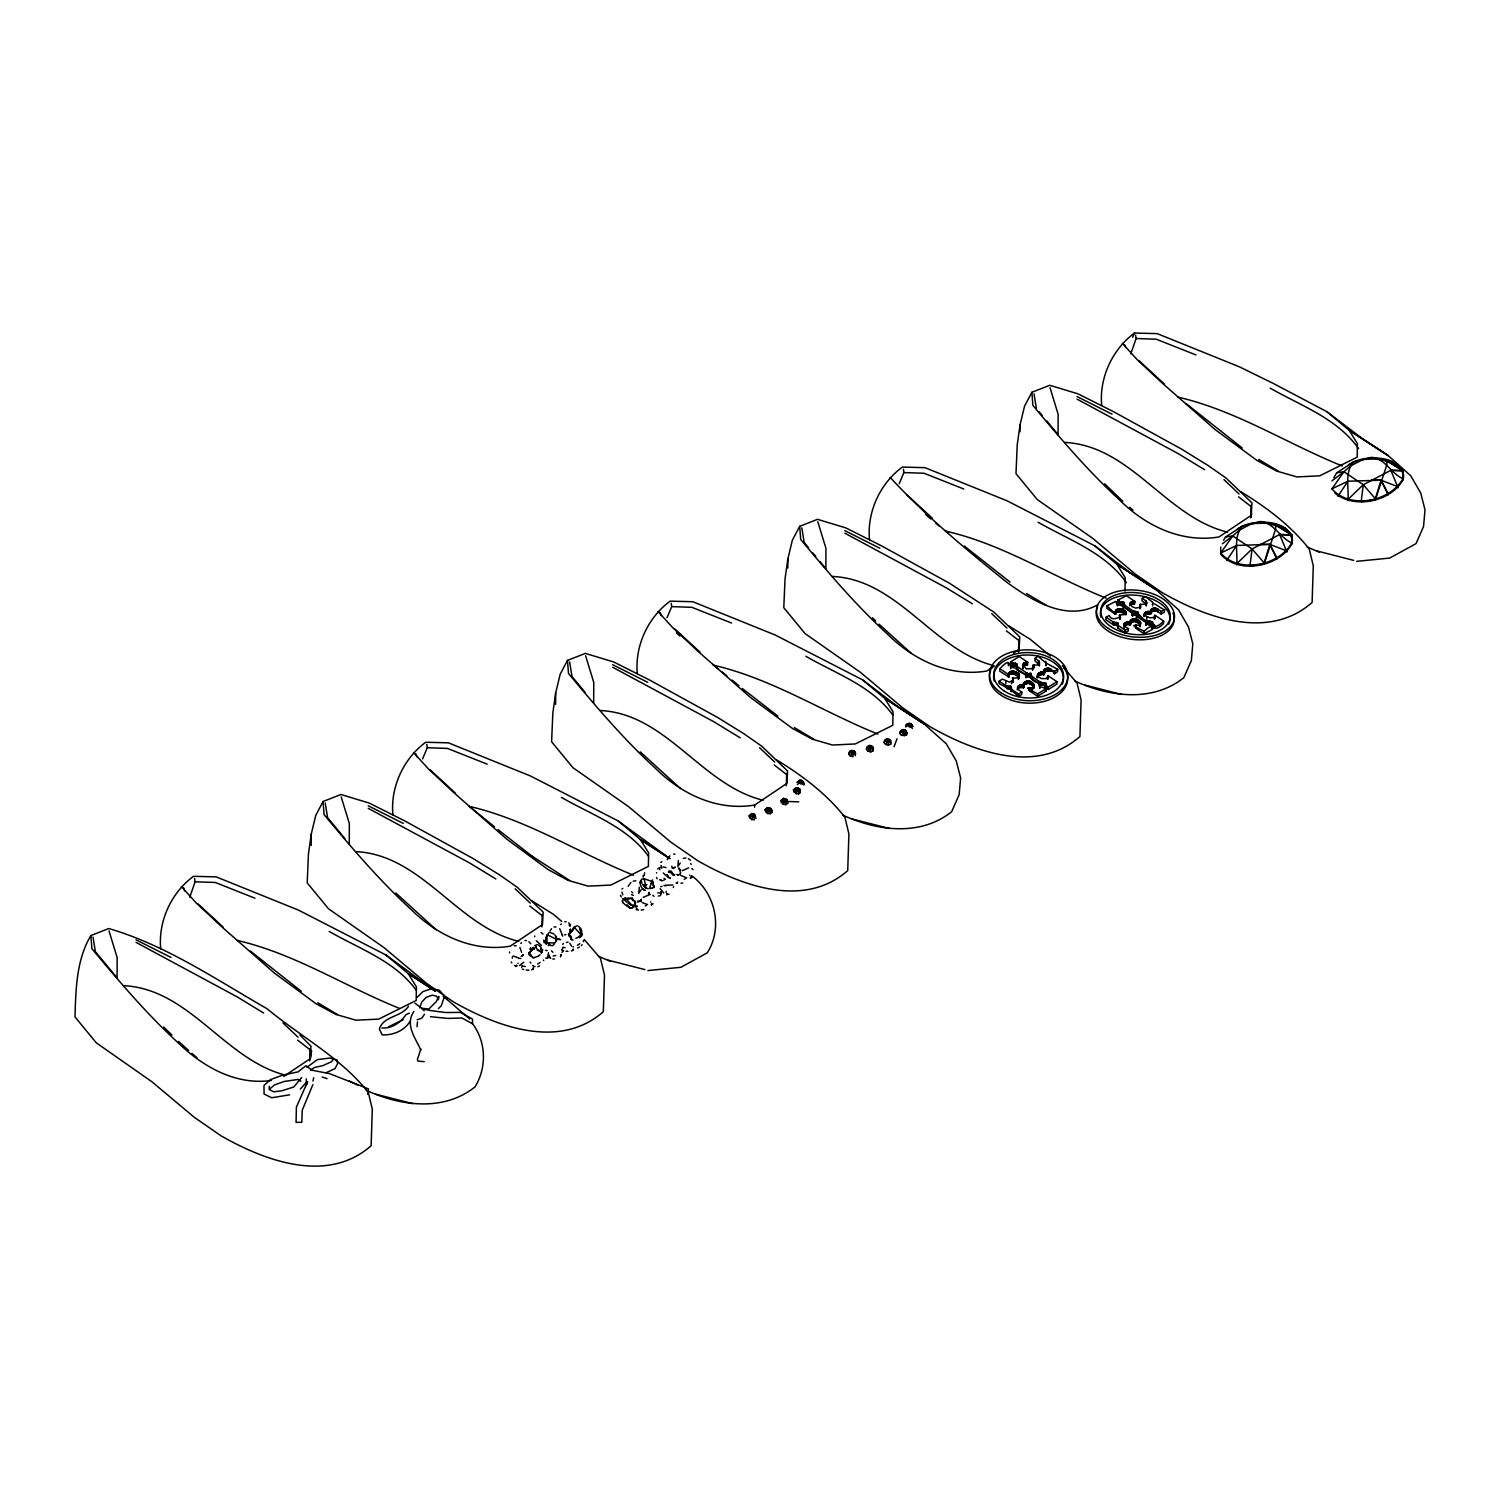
<?xml version="1.0" encoding="UTF-8"?>
<svg xmlns="http://www.w3.org/2000/svg" width="1500" height="1500" viewBox="0 0 1500 1500"><rect width="100%" height="100%" fill="white"/><g stroke="black" fill="none" stroke-linecap="round" stroke-linejoin="round"><path stroke-width="1.5" d="M660.694 894.844L660.675 895.069M1236.694 564.844C1237.969 552.112 1233.056 536.606 1242.525 526.031C1258.294 518.756 1294.5 520.219 1291.744 543.956C1279.125 566.981 1238.588 574.913 1220.7 554.1L1220.7 547.069M1347.9 500.644C1349.175 487.913 1344.263 472.406 1353.731 461.831C1369.5 454.537 1405.706 456 1402.95 479.756C1390.913 501.863 1354.163 509.325 1334.906 493.106M117.075 977.981L117.15 957.544L109.013 930.938M349.275 843.938L349.331 823.481L341.194 796.894M533.7 967.744L533.569 967.425M593.681 702.825L593.756 682.369L585.619 655.781M825.881 568.762L825.938 548.325L817.8 521.719M1058.062 434.719L1058.138 414.262L1050 387.675M311.212 845.419L311.269 834.056L315.75 815.4L323.081 801.506L340.931 794.494L369.262 803.081L404.869 820.969L472.894 858.413L499.387 874.781L517.275 887.288L543.169 912.094L542.512 924.544L510.206 946.181C472.706 952.425 436.744 935.1 410.625 909.038C379.088 880.144 351.394 847.425 324.075 814.612L323.081 801.506M555.619 704.325L555.675 692.944L560.156 674.288L567.488 660.394L585.356 653.381L613.688 661.969L649.275 679.856L717.319 717.3L743.794 733.669L761.7 746.175L787.575 770.981L786.919 783.431L754.612 805.069C717.112 811.312 681.15 794.006 655.031 767.944C623.513 739.031 595.819 706.312 568.5 673.5L567.488 660.394M787.819 567.994L787.875 558.881L792.337 540.244L799.688 526.331L817.537 519.319L845.869 527.925L881.456 545.812L949.5 583.256L993.881 612.112L1019.756 636.919L1019.1 649.387L1013.4 653.194M1020.019 431.663L1020.056 424.838L1024.537 406.181L1031.869 392.288L1049.737 385.275L1078.069 393.863L1113.656 411.75L1181.7 449.194L1208.175 465.562L1226.081 478.069L1251.956 502.875L1251.3 515.325L1218.994 536.962C1181.494 543.206 1145.531 525.881 1119.412 499.819C1087.894 470.925 1060.2 438.206 1032.881 405.394L1031.869 392.288M160.706 948.825C158.081 921.244 171.263 892.688 193.519 876.3L216.206 876.881L298.5 910.125L385.912 954.975L434.119 990.225M392.906 814.763C390.281 787.2 403.463 758.644 425.7 742.256L448.406 742.837L530.7 776.081L618.113 820.913L670.031 858.638M637.312 673.669C634.688 646.087 647.869 617.531 670.106 601.144L692.812 601.725L775.106 634.969L862.519 679.819L897.656 706.462L923.775 723.675L946.312 743.831L956.325 761.081L960.619 777.919L959.156 794.644L951.656 811.725C920.269 836.737 877.05 830.944 842.831 815.138M869.494 539.606C866.887 512.025 880.05 483.469 902.306 467.081L925.012 467.662L1007.288 500.906L1094.719 545.756L1129.856 572.4L1155.975 589.612L1178.494 609.769L1188.525 627.038L1192.8 643.856L1191.356 660.581L1183.838 677.663C1152.469 702.694 1109.231 696.881 1075.031 681.075M1101.694 405.544C1099.069 377.981 1112.25 349.425 1134.487 333.038L1157.194 333.619L1239.487 366.863L1272.956 383.269L1326.9 411.694L1362.037 438.356L1388.156 455.569L1410.694 475.725L1420.706 492.975L1425 509.812L1423.538 526.538L1416.038 543.619L1389.694 558.075L1356.713 561.337M754.594 807.244L754.612 805.069M543.694 960.619L543.394 960M583.481 941.644L583.35 940.631M509.475 951.975L509.681 952.875M656.606 872.944L656.587 872.663M534.694 945.637L537.319 944.531M571.575 938.4L571.556 938.006A3.919 3.3 28.9 0 0 568.875 934.65L573.75 927.45L577.106 925.725M1124.981 591.244L1125.225 577.706L1116.975 564.356L1094.719 545.756M649.012 893.7L650.194 894.544M641.213 880.069L641.869 883.294M309.713 1060.931L310.069 1048.594M541.894 926.887L542.269 914.55M786.319 785.775L786.675 773.438M1018.5 651.712L1018.875 639.375M1250.7 517.669L1251.056 505.331M541.669 948.75L541.35 953.419M581.456 929.925L581.138 934.594M1010.812 668.212L1010.681 661.894L1019.137 656.531L1027.781 662.269L1024.65 662.7L1022.963 664.631L1026.263 668.85L1031.438 668.719L1033.294 667.05L1033.106 664.969L1037.4 665.062L1039.5 662.137L1039.369 665.662M541.875 950.044L541.556 952.837M581.663 931.238L581.362 934.05M673.631 886.5L673.312 887.55M1045.144 669C1043.025 674.062 1052.944 667.688 1054.406 673.744L1054.481 671.325L1047.75 668.269L1043.906 669.975L1044.3 672.413L1040.4 672.413L1037.644 674.381L1038.019 676.631L1041.45 678.6L1046.456 678.6L1048.2 675.9L1056.956 681.675L1056.862 684.094L1048.406 689.456L1046.963 688.837L1046.513 686.025L1046.869 688.781M1013.231 681.788L1012.537 678.019L1013.006 680.363L1009.5 682.125L1002.356 679.106L999.169 681.131L999.075 683.531C1009.425 689.156 1010.25 688.856 1018.538 696.487L1021.744 694.462L1021.819 692.044C1011.038 685.95 1024.312 686.213 1024.856 682.031C1027.725 680.044 1031.644 681.337 1033.556 684.038C1036.2 692.906 1016.025 682.388 1037.7 693.9L1037.625 696.319L1029.45 690.881L1029.375 687.675M1030.819 677.062C1030.125 675.656 1017.019 672.263 1015.387 667.875C1006.763 668.888 1012.875 654.844 999.881 668.738L999.788 671.156L1008.825 676.95L1008.713 675.769M1005.806 683.831L1005.881 681.413M1006.538 688.444L1006.5 686.006L999.169 681.131M1006.931 688.5L1006.5 686.006M1007.194 688.538L1006.894 686.062M1007.437 688.575L1007.156 686.1M1008.131 676.725L1008.056 674.175L999.881 668.738M1008.375 665.831L1008.337 663.375M1007.831 688.631L1007.4 686.138M1008.225 676.8L1008.056 674.175M1008.094 688.65L1007.662 686.175M1008.562 676.931L1008.131 674.25M1008.488 688.688L1008.056 686.231M1008.694 676.95C1007.381 662.794 1030.05 678.975 1012.537 678.019M1008.75 688.706L1008.319 686.25M1008.956 676.912L1009.406 672.337M1009.012 688.706L1008.844 686.287M1008.75 675.45L1009.575 672.225M1009.144 688.706C1008.656 683.869 1013.4 687.188 1010.906 690.6M1009.5 674.625L1009.969 672M1009.537 688.725L1009.762 686.306M1009.688 674.513L1010.175 671.906M1009.8 688.725L1010.025 686.306M1010.081 674.325L1010.606 671.737M1010.531 668.794L1010.737 661.969L1016.756 664.012L1017.037 668.419M1010.063 688.725L1010.419 686.306M1010.306 674.231L1010.831 671.681M1016.962 668.25C1018.181 663.75 1009.237 668.4 1011.075 662.344M1010.456 688.725L1010.681 686.306M1010.737 674.081L1011.3 671.569M1011.525 665.269L1011.356 662.644M1010.962 674.025L1011.525 671.512M1011.806 665.456L1011.713 662.906M1011.169 691.519L1010.944 686.306M1011.431 673.931L1011.769 671.475M1012.106 665.625L1011.994 663.094M1011.206 691.613L1011.056 688.425M1011.619 683.85L1011.694 681.431M1011.675 673.894L1012.013 671.438M1012.444 665.756L1012.312 663.263M1011.919 673.856L1012.519 671.4M1012.688 665.831L1012.65 663.375M1012.181 673.837L1012.762 671.381M1013.062 665.925L1012.894 663.45M1012.781 680.812L1012.8 678.056M1012.688 673.8L1013.025 671.381M1013.325 665.962L1013.287 663.525M1013.138 681.356L1013.044 678.113M1012.931 673.8L1013.269 671.381M1013.588 665.981L1013.55 663.562M1013.156 682.294L1013.25 679.031M1019.288 677.306L1013.681 673.837L1013.531 671.4M1014 666.019L1013.813 663.581M1013.925 673.875L1014.019 671.456M1014.131 666.019L1014.338 663.6M1014.169 673.913L1014.263 671.494M1014.394 666.019L1014.6 663.6M1014.637 674.006L1014.506 671.55M1014.637 665.981L1015.106 663.469M1014.881 674.081L1014.956 671.663L1015.087 674.156M1015.031 665.887L1015.35 663.413M1015.387 665.812L1015.594 663.394M1015.538 674.325L1015.406 671.812M1015.856 665.887L1015.725 663.413M1015.744 674.419L1015.837 672M1016.194 666.075L1016.062 663.525M1016.156 674.606L1016.044 672.094M1016.512 666.281L1016.4 663.713M1016.362 674.719L1016.456 672.3M1016.756 667.669L1016.681 663.938M1016.775 674.925L1016.663 672.394M1016.981 675.019L1017.075 672.619L1017.375 675.244M1024.05 673.744L1017.619 669.469L1016.944 664.312M1017.619 669.469L1017.206 666.169M1017.581 675.356L1017.675 672.938M1017.225 689.85L1017.9 686.4M1017.956 675.581L1017.863 673.05M1018.294 675.825L1018.219 673.275M1017.6 686.775L1017.806 688.819L1018.2 686.119M1018.406 679.294L1018.5 676.894M1018.594 676.069L1018.538 673.538M1017.881 688.744L1018.556 685.856M1018.556 679.163L1018.819 673.8M1018.2 688.462L1018.837 685.688M1019.044 674.1L1019.25 678.131M1018.538 696.487L1018.631 694.069L1021.819 692.044M1019.231 685.462L1018.65 688.162M1019.306 677.812L1019.344 674.738M1019.25 687.825L1019.55 685.312M1019.775 685.219C1016.981 688.519 1026.038 688.331 1023.038 685.2M1019.794 687.6L1020.131 685.106M1020.15 687.488L1020.487 685.012M1020.525 687.413L1020.731 684.975M1020.769 687.375L1021.125 684.919M1021.163 687.337L1021.388 684.919M1021.444 687.337L1021.669 684.919M1021.969 687.375L1021.8 684.919M1022.231 687.413L1022.194 684.975M1022.944 668.344L1023.131 664.163M1022.587 687.488L1022.437 685.012M1023.188 668.794L1023.394 663.713M1022.831 687.562L1022.812 685.106M1022.887 668.194L1023.769 663.281M1023.544 665.831L1024.087 663.019M1023.431 687.788L1023.619 683.231M1023.825 665.569L1024.444 662.794M1023.656 687.863L1023.938 682.781M1024.163 665.325L1024.65 662.7M1023.581 687.712L1024.35 682.388M1024.556 665.1L1025.081 662.531M1023.975 685.069L1024.669 682.144M1024.762 665.025L1025.306 662.475M1024.425 684.675L1024.856 682.031M1025.212 664.894L1025.55 662.438M1024.762 684.431L1025.212 681.806M1025.381 674.344L1025.775 677.231L1025.737 672.394L1017.469 666.656M1025.456 664.856L1025.794 662.419M1024.95 684.338L1025.606 681.619M1027.331 664.425L1026.206 664.856L1026.038 662.419M1025.325 684.131L1025.812 681.525M1026.038 677.794L1025.925 672.506M1026.544 664.931L1026.544 662.456M1025.737 683.944L1026.244 681.356M1026.431 675.262L1026.112 672.619M1026.862 665.1L1026.844 662.644M1025.944 683.85L1026.469 681.3M1026.731 675.45L1026.319 672.731M1027.106 665.175L1027.069 662.737M1026.394 683.7L1026.713 681.225M1027.069 675.619L1026.619 672.919M1027.256 665.175L1027.294 661.95M1026.619 683.644L1027.181 681.131M1027.294 675.75L1027.05 673.144M1027.519 665.138L1027.631 662.137M1026.844 683.587L1027.425 681.094M1027.669 675.9L1027.275 673.275M1027.331 683.513L1027.669 681.075M1027.913 675.994L1027.519 673.387M1027.575 683.494L1027.931 681.075M1028.287 676.106L1028.006 673.594M1027.837 683.475L1028.438 681.075M1028.531 676.125L1028.25 673.65M1033.856 687.712C1033.781 683.981 1027.388 684.619 1028.681 681.094M1028.662 676.144L1028.981 673.706L1031.044 673.538L1031.644 676.238L1040.719 682.369L1045.819 683.288L1046.438 685.95M1028.85 683.531L1028.944 681.112M1029.019 676.087L1029.338 673.612M1029.244 687.694L1029.038 690.15M1029.112 683.569L1029.188 681.15M1029.487 675.938L1029.581 673.519M1029.6 683.681L1029.45 681.206M1029.6 675.9L1029.919 673.406M1029.45 690.881L1029.656 687.675M1029.825 683.738L1029.919 681.319M1029.956 675.806L1030.294 673.369L1030.444 675.825M1031.213 690.394L1029.919 690.188L1029.9 687.731M1030.069 683.812L1030.144 681.394M1030.219 690.375L1030.106 687.844M1030.481 683.981L1030.369 681.487M1046.587 688.575C1046.006 682.631 1028.194 684.056 1030.669 673.425M1030.463 690.394L1030.556 687.975M1030.688 684.075L1030.781 681.675M1031.044 678.188L1031.044 673.538M1030.725 690.413L1030.8 687.994M1031.062 684.3L1030.969 681.769M1031.287 678.413L1031.25 673.875M1030.969 690.413L1031.306 687.975M1031.419 684.544L1031.344 681.994M1031.644 678.713L1031.475 676.087M1031.756 684.788L1031.681 682.256M1031.925 678.919L1031.831 676.369M1032.075 685.05L1032 682.519M1032.262 679.181L1032.094 676.575M1032.544 670.331L1032.638 667.913M1032.225 685.2L1032.319 682.781M1032.6 679.425L1032.431 676.838M1033.013 667.388C1032.619 661.819 1033.481 672.3 1034.156 665.344M1032.544 685.462L1032.469 682.913M1032.675 689.812L1032.769 687.394M1032.975 685.875L1032.788 683.194M1033.388 668.831L1033.444 665.1M1033.237 686.156L1033.2 683.606M1033.95 667.725L1033.8 665.231M1033.631 686.419L1033.462 683.888M1033.8 688.2L1033.744 684.338M1033.856 687.881L1033.95 685.144M1054.406 673.744L1057.594 671.719L1057.688 669.3C1047.15 663.6 1046.663 664.031 1038.206 656.344L1035.019 658.369L1034.925 660.788L1039.481 665.062M1037.344 677.606L1037.438 675.019M1037.362 677.775L1037.738 674.231M1037.381 677.269L1038.056 673.8M1038.487 663.225L1038.431 660.656L1035.019 658.369M1037.85 676.369L1038.337 673.538M1038.769 663.525L1038.581 660.806M1038.112 676.087L1038.656 673.294M1039.069 663.9L1038.787 661.031M1038.413 675.825L1038.994 673.05M1039.294 665.831L1038.994 661.256M1038.731 675.581L1039.369 672.844M1039.95 687.769L1039.144 683.362L1029.45 677.1L1025.925 676.912L1025.662 674.812M1039.087 675.356L1039.556 672.731M1039.5 686.587L1039.237 683.531M1039.463 675.15L1039.969 672.562M1039.8 687.244L1039.331 683.681M1039.669 675.056L1040.175 672.488M1039.856 688.275L1039.894 684.844L1040.662 686.831L1046.175 688.538L1037.7 693.9M1040.1 674.888L1040.625 672.337M1040.325 674.831L1040.869 672.281M1040.756 684.806L1040.719 682.369M1040.775 674.7L1041.112 672.244M1041.131 684.9L1040.962 682.425M1041.019 674.644L1041.6 672.169M1041.375 684.975L1041.338 682.519M1041.263 674.606L1041.844 672.15M1041.75 685.069L1041.581 682.594M1041.75 674.55L1042.087 672.131M1041.994 685.125L1041.956 682.688M1041.994 674.55L1042.331 672.131M1042.369 685.2L1042.2 682.744M1044.506 669.412C1046.475 672.975 1042.463 677.775 1042.575 672.15M1042.631 685.256L1042.594 682.819M1042.987 674.606L1043.081 672.188M1043.006 685.312L1042.837 682.856M1043.231 674.644L1043.55 670.706M1043.269 685.369L1043.231 682.931M1043.475 674.681L1043.85 670.05M1043.531 685.388L1043.494 682.969M1043.962 674.775L1044.188 669.694M1043.794 685.406L1044.019 683.006M1044.056 685.406L1044.281 682.987M1044.15 674.756L1044.862 669.169M1044.319 685.369L1044.544 682.95M1044.581 685.35L1044.919 682.931M1045.162 671.344L1045.444 668.831M1045.837 665.25L1045.556 661.238M1044.862 687.319L1046.081 690.938L1037.625 696.319M1045.181 685.425L1045.031 682.95M1045.575 671.156L1045.781 668.681M1045.856 665.85L1045.763 661.912M1045.312 690.131L1045.144 687.506M1045.406 685.519L1045.387 683.044M1045.8 671.062L1046.119 668.569M1045.612 690.413L1045.481 687.788M1045.744 685.706L1045.612 683.156M1046.25 670.913L1046.344 668.494M1045.894 690.712L1045.931 683.362M1046.494 670.837L1046.719 668.4M1046.081 690.938L1046.25 683.663M1046.756 670.781L1046.963 668.344M1047 670.744L1047.356 668.306M1047.525 670.688L1047.619 668.269M1047.281 689.006L1046.775 686.231M1047.562 678.881L1047.694 675.975M1047.656 670.688L1048.013 668.269L1048.2 670.688M1047.506 689.1L1047.056 686.419M1047.806 675.919L1047.919 679.144L1048.031 676.894M1047.956 689.288L1047.375 686.587M1048.462 670.706L1048.425 668.288M1048.181 689.381L1047.694 686.737M1048.838 670.763L1048.669 668.306M1048.406 689.456L1048.162 686.925M1049.1 670.8L1049.062 668.362M1049.587 670.931L1049.306 668.419M1049.831 671.006L1049.681 668.531M1050.056 671.1L1049.906 668.606M1050.525 671.269L1050.263 668.719M1050.638 671.325L1050.619 668.869M1050.975 671.475L1050.844 668.962M535.012 966.469L534.919 966.562M770.25 813.713L769.35 808.612L767.85 807.544L765.019 809.869L767.531 813.488L770.25 813.713L771.919 812.438L771.281 808.837L767.85 807.544L765.019 809.869M786.038 804.6L785.138 799.5L783.638 798.431L780.825 800.756L783.319 804.375L786.038 804.6L787.706 803.325L787.087 799.725L783.638 798.431L782.494 799.481M798.638 793.837L797.737 788.738L796.238 787.669L793.406 789.994L795.919 793.612L798.638 793.837L800.306 792.562L799.669 788.944L796.238 787.669L793.406 789.994M660.75 893.419L660.844 891.788L660.9 894.338M1125.825 611.587C1127.7 617.475 1125.15 607.875 1120.594 609.056C1111.106 607.388 1121.4 620.569 1107.037 605.775L1106.756 608.306L1115.138 614.081L1116.169 612.206L1119.544 611.531L1125.75 614.4L1119.487 615.094L1119.919 618.769L1119.487 615.094M549.656 957.206L548.869 956.006L550.144 958.069M573.469 946.8L572.944 946.744M1140.281 608.194L1140.206 604.294L1140.112 607.294M639.281 887.269L638.85 893.456M678.319 860.569L677.888 866.756M532.875 969.263L531.6 969.825M572.644 950.438L571.388 951M1119.9 619.331C1123.256 613.275 1112.306 623.513 1109.306 615.487L1106.1 617.156L1105.8 619.688L1113.037 624.637L1117.312 625.181M550.8 958.181L550.65 958.106M644.194 875.55L644.625 872.775M870.806 751.856L869.831 745.406L866.906 747.263L866.438 749.306L868.05 751.219L870.806 751.856L873.056 750.862L872.906 747.206L869.831 745.406L866.906 747.263M888.45 745.163L887.475 738.713L884.55 740.569L884.081 742.612L885.694 744.525L888.45 745.163L890.7 744.169L890.55 740.513L887.475 738.713L884.55 740.569M904.237 736.05L903.263 729.581L900.337 731.438L899.869 733.5L901.481 735.413L906.487 735.056L906.956 732.994L905.194 730.05L903.263 729.581L900.337 731.438M522.075 965.513L521.663 967.537M570.281 929.438L569.981 930.75L570.281 929.175M1117.444 625.181L1117.744 627.863L1124.963 632.812L1128.188 631.144L1128.487 628.612C1117.256 622.312 1129.819 623.156 1130.288 620.85C1132.463 617.756 1137.469 618.506 1139.7 621.225C1145.569 630.056 1120.481 620.1 1144.275 631.275C1155.056 619.8 1151.944 635.081 1163.4 623.7L1163.681 621.169L1155.281 615.394L1153.894 617.456L1149.881 617.85L1145.494 615.862L1144.35 613.837L1146.919 611.719L1151.231 611.85L1150.669 609.844L1153.35 608.344L1157.006 608.719L1161.412 611.456L1164.638 609.788C1161.956 609.487 1150.069 598.969 1152.75 605.887M548.475 956.775L548.419 952.725M636.975 909.675L638.456 910.069M676.031 882.975L677.512 883.369M417.037 1026.731L417.469 1021.95M680.438 872.55L679.031 867.956M1271.344 523.856L1275.769 524.175L1275.638 529.012L1264.144 564L1249.969 565.856L1252.087 548.944L1279.631 534.506L1291.725 534.938L1291.744 543.956L1291.744 542.888C1279.669 537.694 1274.287 522.844 1260.3 521.512L1250.344 524.456M1375.894 459.15L1386.975 459.975L1386.844 464.812L1375.35 499.8L1361.175 501.638L1363.294 484.725L1390.837 470.287L1402.931 470.719L1402.95 479.756L1402.95 478.688C1390.875 473.494 1385.494 458.644 1371.506 457.312L1361.55 460.238M569.794 931.725L570.262 930.525M530.494 948L530.212 949.594L530.7 947.831M1113.15 624.656L1113.319 622.106L1106.1 617.156M1113.544 624.75L1113.319 622.106M1114.781 613.819L1115.081 611.287L1115.044 614.025M1113.806 624.788L1113.581 622.163M1114.181 624.862L1114.087 622.256M1115.381 614.175L1115.888 610.294M1114.444 624.919L1114.219 622.294M1115.513 614.194L1116.15 609.9M1117.5 605.212L1115.681 601.388L1107.037 605.775M1114.706 624.956L1114.725 622.388M1115.775 614.175L1116.469 609.675M1117.087 604.8L1117.087 602.062M1114.987 622.425L1115.1 625.012C1113.562 621.431 1120.106 621.9 1117.05 625.163M1116.356 612.094L1116.825 609.469M1117.369 605.062L1117.913 600.112L1126.444 595.669L1134.994 601.575L1130.288 602.944L1132.087 606.656L1135.706 608.081L1140.731 607.163M1116.75 611.925L1117.237 609.319M1117.65 605.531L1117.913 600.112M1115.475 625.05L1116.038 622.537M1117.463 609.263L1117.163 611.775L1117.894 609.15M1117.744 605.85L1118.044 600.262M1115.869 625.087L1116.3 622.556M1124.362 607.519L1124.438 604.594L1124.55 607.837L1123.388 604.744L1118.456 603.506L1118.306 600.562M1116.131 625.106L1116.562 622.575M1117.837 611.625L1118.119 609.094M1118.812 603.769L1118.756 600.975M1116.394 625.125L1116.956 622.612M1118.062 611.606L1118.363 609.075M1119.019 603.9L1118.831 601.05M1116.787 625.144L1117.219 622.612M1118.306 611.569L1118.831 609.019M1119.338 604.05L1119.206 601.294M1118.794 611.531L1119.075 609M1119.694 604.181L1119.412 601.425M1117.444 626.756L1117.744 622.65L1118.025 625.331L1125.263 630.281L1128.487 628.612M1119.038 611.531L1119.319 609M1119.938 604.237L1119.862 601.613M1117.669 627.619L1117.744 624.3M1119.281 611.512L1119.581 609M1120.331 604.331L1120.106 601.688M1117.744 627.863L1117.987 625.181M1119.544 611.531L1120.088 609M1120.594 604.369L1120.369 601.744M1120.05 611.55L1120.331 609.019M1120.856 604.406L1120.875 601.838M1119.694 618.225L1119.731 615.15M1120.294 611.587L1120.594 609.056M1120.987 604.425C1120.913 599.925 1124.775 602.119 1124.438 604.594M1120.537 611.625L1120.837 609.094M1121.381 604.444L1121.812 601.912M1121.025 611.719L1121.081 609.131M1121.644 604.444L1122.188 601.856M1121.269 611.775L1121.55 609.244M1122.019 604.369L1122.431 601.819M1121.494 611.85L1121.794 609.319M1122.262 604.331L1122.788 601.8L1122.75 604.369M1121.944 612L1122.019 609.394M1122.169 612.094L1122.45 609.562M1123.088 604.538L1123.144 601.894M1122.375 612.188L1122.656 609.656M1122.956 608.663C1125.263 604.819 1115.194 605.156 1118.456 603.506M1123.388 604.744L1123.481 602.081M1122.881 609.75L1122.788 612.375L1123.294 609.956M1123.65 604.969L1123.781 602.288M1123.856 606.506L1124.006 602.512M1123.406 612.694L1123.5 610.05M1124.1 607.05L1124.175 604.05M1123.612 612.806L1123.894 610.275M1124.006 613.031L1124.1 610.388M1124.194 613.144L1124.494 610.613M1124.587 613.369L1124.681 610.725M1124.925 613.594L1125.056 610.95M1125.094 613.725L1125.394 611.194L1125.394 613.987M1123.744 626.831L1124.419 623.419M1123.931 626.231L1124.756 623.1M1124.362 628.312L1125.056 622.856M1125.975 614.85L1126.125 612.019M1124.25 625.819L1125.413 622.65M1124.85 625.331L1125.713 622.5M1125.319 625.087L1126.125 622.331M1124.963 632.812L1125.263 630.281M1125.525 624.994L1126.444 622.219M1126.05 624.788L1126.669 622.163M1126.275 624.712L1127.025 622.069M1126.5 624.656L1127.4 622.031M1126.987 624.562L1127.662 621.994M1127.362 624.525L1128.056 621.994M1129.875 605.756L1130.212 603.094M1127.625 624.525L1128.319 622.013M1130.006 605.475L1130.55 602.55M1127.887 624.525L1128.581 622.031M1130.269 605.081L1130.944 602.194M1131.038 619.95C1133.006 624.469 1127.963 627.413 1128.713 622.05M1130.381 604.95L1131.431 601.875M1128.938 624.694L1129.087 622.125M1130.794 604.612L1131.619 601.781M1129.294 624.806L1129.35 622.2M1131.15 604.387L1131.825 601.688M1129.537 624.881L1129.706 622.312M1131.544 604.219L1132.256 601.575M1129.875 625.031L1130.344 620.719M1131.75 604.163L1132.481 601.538M1130.756 620.194L1130.1 625.125L1130.737 622.481L1134.975 621.413L1139.269 623.625L1140.281 626.25M1132.2 604.069L1132.725 601.519M1132.444 604.05L1133.213 601.538M1130.888 622.369L1131.338 619.744M1132.688 615.712L1131.394 611.737M1134.412 603.825L1133.175 604.087L1133.475 601.556M1131.206 622.163L1131.675 619.538M1132.219 615.169L1132.744 610.725L1124.794 605.231M1133.531 604.181L1133.719 601.594M1131.562 621.975L1132.05 619.369M1132.537 615.487C1134.038 603.094 1140.919 620.962 1147.612 620.85C1156.5 620.212 1150.913 633.131 1163.681 621.169M1133.831 604.369L1133.906 601.725M1131.956 621.806L1132.444 619.2M1132.575 616.369L1133.119 610.95M1134.244 601.875L1134.075 604.425L1134.6 601.238M1132.369 621.675L1132.65 619.144M1137.769 614.7L1133.306 613.762L1133.4 611.119M1132.575 621.6L1133.081 619.012L1133.025 621.487M1133.625 613.95L1133.7 611.306M1134.487 604.425L1134.881 601.425M1133.962 614.138L1134.019 611.494M1133.25 621.45L1133.55 618.919M1134.188 614.269L1134.375 611.681M1133.494 621.413L1134.019 618.862M1134.562 614.419L1134.6 611.794M1133.962 621.375L1134.263 618.844M1134.806 614.513L1134.975 611.944M1134.225 621.375L1134.506 618.844M1135.181 614.606L1135.219 612.019M1134.469 621.375L1135.013 618.862M1135.706 612.112C1133.325 620.737 1131.862 607.406 1132.144 615.094M1134.975 621.413L1135.275 618.881M1135.537 614.644L1136.062 612.094M1135.238 621.45L1135.519 618.919M1135.894 614.606L1136.55 611.981M1135.481 621.487L1135.781 618.956M1136.25 614.513L1136.663 611.944M1135.725 621.525L1136.025 618.994M1136.175 617.869L1136.475 615.337L1135.144 614.831M1136.494 614.456L1137.019 611.887M1152.994 624.319L1152.506 629.363L1143.994 633.806L1135.537 628.05L1135.837 625.069M1136.213 621.656L1136.269 619.069M1136.85 614.419L1137.262 611.887M1135.837 628.237L1136.081 625.031M1136.456 621.731L1136.737 619.2M1137.338 614.494L1137.506 611.925M1135.95 628.294L1136.362 625.031M1136.681 621.806L1136.963 619.275M1138.444 617.269L1137.75 612M1137.188 619.369L1137.113 621.994L1137.6 619.575M1137.75 616.669L1138.013 612.094M1138.013 616.912L1138.125 614.231M1137.675 622.331L1137.788 619.688M1138.369 617.212L1138.388 614.456M1138.013 622.575L1138.144 619.913M1138.612 617.419L1138.744 614.738M1138.35 622.819L1138.481 620.156M1138.875 617.606L1138.988 614.944M1138.5 622.95L1138.8 620.419M1152.731 623.775L1152.45 629.288L1151.606 625.706L1152.6 626.7L1152.619 624.806L1147.2 623.344L1139.287 617.925L1139.25 615.15M1140.075 608.756L1140.206 604.294M1138.819 623.212L1138.95 620.55M1139.287 617.925L1139.569 615.394M1140.619 607.125L1140.562 604.444M1139.119 623.494L1139.25 620.831M1139.419 623.756L1139.55 621.094M1152.956 602.475L1145.456 596.663L1142.25 598.331L1141.95 600.862L1145.906 603.9L1140.787 604.538M1139.681 624.038L1139.85 621.356M1140.037 624.45L1140.094 621.638M1139.981 626.794L1140.413 622.069M1140.15 626.531L1140.619 622.519M1145.325 603.169L1145.606 600.637L1142.25 598.331M1144.069 616.369L1144.425 613.556M1145.588 603.469C1146.281 595.669 1147.069 609.487 1145.944 601.013M1144.2 615.938L1144.762 613.013M1144.275 615.806L1145.138 612.638M1146.131 604.144L1146.206 601.312M1144.575 615.413L1145.438 612.413M1146.169 605.85L1146.469 601.688M1144.987 615.056L1145.756 612.206M1146.319 605.55L1146.694 602.325M1145.475 614.738L1146.112 612.019M1143.994 633.806L1144.275 631.275M1145.644 614.644L1146.506 611.869M1146.019 614.475L1146.713 611.794M1145.925 624.712L1145.888 621.638L1137.487 616.369M1146.412 614.325L1147.125 611.663M1145.962 624.788L1145.888 621.638M1146.619 614.25L1147.35 611.606M1146.225 625.331L1146.038 621.881M1146.731 619.312L1147.031 616.781M1147.069 614.138L1147.819 611.531M1147.294 614.1L1148.062 611.494M1147.763 614.025L1148.306 611.475M1147.312 623.381L1147.481 620.812M1148.006 614.006L1148.55 611.456M1147.688 623.494L1147.725 620.887M1148.25 613.987L1149.038 611.456M1147.931 623.569L1148.1 621M1148.494 613.987L1149.281 611.475M1148.306 623.681L1148.344 621.075M1151.494 609.094C1153.631 613.088 1148.25 616.987 1149.525 611.494M1148.55 623.738L1148.719 621.169M1149.731 614.1L1149.769 611.531M1148.925 623.831L1148.962 621.244M1149.975 614.156L1150.256 611.625M1149.169 623.906L1149.338 621.337M1150.219 614.194L1150.819 609.637M1149.431 623.962L1149.581 621.394M1150.463 614.25L1151.156 609.319M1149.806 624.038L1149.844 621.45M1150.069 624.094L1150.238 621.544M1151.287 611.569L1151.85 608.888M1150.2 624.113L1150.763 621.6M1151.663 611.362L1152.131 608.738M1150.594 624.131L1151.025 621.6M1152.544 608.569C1148.962 611.775 1159.388 612.094 1156.669 608.587M1150.856 624.113L1151.269 621.581M1152.375 611.062L1152.881 608.475M1151.119 624.113L1151.663 621.581L1151.606 624.169M1152.712 610.969L1153.106 608.4M1146.3 622.331C1145.156 625.781 1152.956 623.869 1151.606 628.425M1152.938 610.913L1153.462 608.325M1151.944 624.319L1152.019 621.675M1153.294 610.837L1153.838 608.269M1151.756 628.556L1151.888 625.894M1152.262 624.506L1152.356 621.844M1153.669 610.8L1154.1 608.25M1152.056 628.837L1152.656 622.05M1153.931 610.763L1154.494 608.231M1154.325 610.763L1154.756 608.231M1154.587 610.763L1155.019 608.25M1153.237 627.337L1153.275 624.619M1154.587 618.75L1154.55 615.337M1154.85 610.781L1155.281 608.269M1153.538 627.525L1153.631 624.881M1154.456 618.525L1155.056 615.3L1154.494 619.331M1155.375 610.856L1155.544 608.306M1153.744 627.638L1153.931 625.05M1155.638 610.913L1155.806 608.344M1154.081 627.806L1154.137 625.163M1156.012 611.006L1156.05 608.4M1154.419 627.956L1154.475 625.312M1156.256 611.081L1156.425 608.513M1154.644 628.05L1154.812 625.462M1154.869 628.144L1155.037 625.556M1156.95 611.344L1157.006 608.719M1157.194 611.438L1157.362 608.85M1164.638 609.788L1164.338 612.319L1161.112 613.987L1157.531 611.587L1157.588 608.944M1157.756 611.681L1157.925 609.113M1161.112 613.987L1161.412 611.456M512.269 957.019L512.344 958.144M549.038 932.531L546.169 936.975L545.662 942.244M643.219 875.456L643.144 877.2M546.262 937.781L545.719 941.812M579.506 929.006L582.056 934.275L579.844 937.819M582.056 934.275L581.663 936M311.269 834.056L308.438 854.062L307.2 882.881L328.481 908.756L384.075 947.681L426.431 983.25L453.431 1001.888C497.625 1027.069 559.706 1050 603.319 1011.694L604.5 975.056L600.469 958.312L584.212 939.506M555.675 692.944L552.844 712.95L551.606 741.769L572.888 767.663L628.481 806.569L670.856 842.137L697.837 860.775C742.031 885.956 804.113 908.888 847.725 870.581L848.906 833.944L844.894 817.2C826.369 793.612 801.956 775.331 776.512 759.862M787.875 558.881L785.025 578.888L783.787 607.706L805.087 633.6L860.681 672.525L903.038 708.075L930.037 726.712C974.231 751.894 1036.294 774.844 1079.925 736.538L1081.088 699.9L1077.075 683.137L1063.781 667.762M1020.056 424.838L1017.225 444.844L1015.988 473.663L1037.269 499.556L1092.862 538.462L1135.238 574.031L1162.219 592.669C1206.412 617.85 1268.494 640.781 1312.106 602.475L1313.287 565.837L1309.275 549.094C1290.75 525.506 1266.338 507.225 1240.894 491.756M189.769 897.169L195.113 881.794L194.606 878.456M1130.756 353.888L1136.1 338.512L1135.594 335.194M367.594 1094.287L368.531 1088.925L329.438 1073.606L312.075 1070.231L305.925 1065.769L298.012 1071.881L282.431 1075.2L270.413 1079.625L264 1085.475L264.056 1094.006L271.706 1097.756L289.537 1094.85M646.425 905.494L645.15 905.925M529.106 953.456L533.381 947.344M677.606 882.038L677.194 882.675M555.3 942.413L556.875 939.581L547.369 934.819M310.256 1058.888L311.4 1053.037M528.75 953.4L533.288 948.6L528.75 953.4L529.275 954.975A3.675 2.812 34.9 0 1 530.475 956.119M573.806 928.913L568.538 934.594L569.062 936.15A3.675 2.812 34.9 0 1 570.806 938.362L571.613 939.656M569.531 933.131L569.888 931.388M1018.669 651.619L1019.438 647.719M1250.85 517.556L1251.619 513.675M538.144 956.269L533.812 957.694L531.769 956.831A3.919 3.3 28.9 0 0 529.106 953.456M577.931 937.463L575.85 938.194M641.231 880.763C638.681 880.556 640.725 890.1 645.6 890.344M548.231 934.669L547.013 935.062L546.994 943.237M636.694 906.094L636.487 907.013L637.069 905.981M849.15 752.1L852.075 750.244L852.825 751.519L853.05 756.694L850.294 756.056L848.681 754.144L850.462 750.938L854.006 750.694L855.769 753.656M906.169 724.95L905.719 727.013L907.5 723.806L911.044 723.562L912.806 726.506L911.044 723.562L907.163 725.269L910.256 727.069L912.169 724.913L907.5 723.806L906.169 724.95L909.094 723.113L912.337 728.569M547.013 958.219L545.644 958.069M312.938 1081.069L313.688 1077.806M635.194 902.55L635.156 907.238M639.938 882.469L640.369 882.075M548.681 954.9L548.456 955.837L548.288 954.694M641.381 899.25L640.35 901.144L637.669 901.219M753.488 814.894L753.844 813.787L751.912 813.638L749.1 815.962L751.613 819.581L754.331 819.788L753.431 814.688L751.912 813.638L750.769 814.669M765.375 811.894L769.35 808.612L771.544 810.262L768.431 811.013L766.65 808.462L771.281 808.837L771.581 810.413L769.763 807.712L767.531 813.488M514.5 965.494L515.869 966.131M539.4 950.981L540.994 951.9M420.844 1048.988L417.394 1059.506L418.031 1061.156L424.2 1061.606M312.881 1084.631L302.25 1110.188L301.819 1122.319L296.062 1122.356L296.4 1107.15L307.613 1081.612L306.319 1085.119L306.3 1078.856M751.613 819.581L753.844 813.787L756 818.513M783.319 804.375L785.55 798.6L787.369 801.3L787.087 799.725L782.438 799.331L780.825 800.756M795.919 793.612L798.15 787.819L799.969 790.538L799.669 788.944L795.037 788.569L796.819 791.138L799.931 790.388L797.737 788.738L793.762 792.019M536.138 946.669L535.688 947.494L536.213 946.462M419.625 1007.869L421.762 1002.019L426.244 997.331L432.356 995.156L436.669 996.263L438.375 999.731L438.863 996.45L436.275 1001.606L428.831 1009.031L421.669 1008.244L424.181 1010.794M649.669 887.888L652.612 879.9M894.075 746.775L897.019 738.787M518.1 963.488L517.987 963.188M413.831 1011.488C404.794 1024.95 415.463 1037.963 420.825 1050.056M801.75 780.337L799.819 780.188L798.881 782.512L800.419 783.638L801.75 780.337L803.569 783.038M628.125 886.35L630.862 882.525M667.181 859.65L669.919 855.825M627.956 903.075L633.45 905.737L635.606 903.075L635.212 901.256A3.919 2.812 36.6 0 1 632.381 897.919L624.375 898.444M660.206 892.969L657.769 892.894M422.587 758.888L427.294 747.731L426.806 744.412M666.994 617.794L671.719 606.619L671.213 603.3M899.194 483.731L903.9 472.575L903.413 469.237M850.294 756.056L852.825 751.519L854.006 750.694L854.156 751.744M868.05 751.219L871.763 745.856L873.525 748.819M885.694 744.525L888.225 739.988L889.406 739.163L889.556 740.212L886.819 739.556M901.481 735.413L905.194 730.05L906.956 732.994M641.194 889.725L639.637 891.994M678.694 865.294L680.231 863.025M623.212 898.65L624.637 899.194L622.969 898.538M1132.631 337.331L1134.487 333.038M641.456 879.188L644.625 878.906L653.231 881.906A3.919 3.394 24.1 0 0 654.056 885.844L653.269 887.606L650.025 888.6M563.137 947.531L561.825 949.744M632.381 907.819C629.569 909.525 616.838 899.006 624.806 899.906M632.531 907.519L634.8 904.969M641.287 899.831L641.381 901.931M679.744 874.294L680.662 872.944M631.706 907.875L634.069 905.475L632.794 906.994M534.788 936L534.6 936.788M90.881 935.55C76.312 959.794 75.825 989.419 75 1016.925L96.281 1042.819L151.894 1081.744L194.25 1117.294L221.25 1135.931C265.425 1161.112 327.506 1184.062 371.119 1145.756L372.3 1109.1L368.287 1092.356C340.725 1057.537 300.787 1036.781 267.188 1008.825C215.981 979.462 165.844 945.131 108.75 928.538L90.881 935.55L91.894 948.656C119.212 981.488 146.906 1014.206 178.444 1043.1C203.1 1066.894 235.95 1085.494 271.275 1080.469M667.463 894.469L669.056 894.15M521.213 956.325L523.013 954.919M691.294 877.612L692.156 877.125M652.238 904.331L653.1 903.825M560.475 956.831L560.55 956.325M1223.588 540.244L1225.5 537.019L1242.525 526.031L1248.337 525.037M1286.925 552.056L1279.631 534.506L1291.744 534.938L1285.763 528.506L1266.9 523.125L1251.881 523.575L1239.356 530.138L1232.738 535.95L1220.7 553.031C1238.588 573.844 1279.125 565.913 1291.744 542.888M1333.819 477.656L1336.706 472.8L1353.731 461.831L1359.544 460.837M1398.131 487.856L1390.837 470.287L1402.95 470.738L1396.969 464.306L1378.106 458.906L1363.088 459.375L1350.562 465.938L1343.944 471.75L1331.906 488.831C1349.794 509.625 1390.331 501.712 1402.95 478.688M1008.994 672.75L1008.525 674.494M424.462 1014.225L421.8 1018.219L417.15 1019.794M562.931 951.15L561.938 952.425M549.975 931.069L551.531 928.762M556.294 941.213L555.825 938.869M666.075 892.406L666.206 891.262M908.306 726.619L909.844 724.387L910.256 727.069M522.188 956.025L523.294 954.637M540.075 954.806L538.612 955.706M543.9 940.462L544.763 942.019L543.825 940.275M654.188 887.475L653.663 886.087A3.675 3.3 8 0 1 653.1 883.519L651.581 882.019M1286.925 550.988L1269.881 544.406L1236.713 545.438L1226.681 560.531M1398.131 486.788L1381.069 480.206L1347.919 481.219L1337.887 496.331M556.763 938.794L554.981 934.969M568.538 934.594L573.075 929.775M333.075 1059.638L331.537 1061.7L322.781 1065.675L314.587 1067.438L310.387 1070.269M749.456 817.987L750.975 815.962L755.363 814.913M781.163 802.781L785.138 799.5L787.706 803.325M797.362 784.538L801.337 781.256L803.269 781.462L803.906 785.062L803.513 782.906L799.819 780.188L797.006 782.512L798.638 781.087L801.337 781.256L802.331 783.806L803.513 782.906M410.1 1021.256C404.288 1030.894 393.094 1035.337 382.162 1034.869L379.369 1029.056C383.531 1015.669 401.456 1017.281 408.562 1006.181M523.688 962.231L519.487 965.569M562.688 944.381L563.475 943.425M301.65 1077.544L293.812 1086.975L281.794 1090.8L273.694 1091.812L269.55 1089.656L269.175 1086.3M848.681 754.144L850.462 750.938L855.15 752.044L855.3 755.7M866.438 749.306L868.219 746.1L872.906 747.206L873.056 750.862M884.081 742.612L885.862 739.406L890.55 740.513L890.7 744.169M899.869 733.5L901.65 730.294L906.337 731.4L906.487 735.056M631.312 905.212L629.138 903.825M300.356 1089.056L306.169 1082.531M581.325 945.619L582.131 944.738M554.644 943.65L552.675 945.675L550.744 945.506A3.919 2.625 36.9 0 0 546.994 943.256M438.431 1008.562L441.281 1005.731L443.812 998.381L443.906 995.306L439.275 990.206L431.55 988.744L422.963 991.556L416.812 997.612M1236.694 563.794L1252.087 548.944L1264.144 562.931L1269.862 544.406L1260.544 544.35M1347.9 499.575L1363.294 484.725L1375.35 498.731L1381.069 480.206L1371.75 480.131M1137.694 615.506L1136.475 615.337M663.656 880.331L664.781 879.319M749.1 815.962L750.731 814.538L755.606 816.337L752.512 817.087L750.731 814.538M621.9 888.956L622.781 888.431M660.806 862.369L661.838 861.731M269.175 1089.375L274.481 1084.95L284.119 1081.481L298.387 1079.4L300.844 1081.2M642.562 884.4L645.956 887.925M1291.744 543.956C1295.231 533.475 1283.775 527.869 1275.769 525.244L1275.769 524.175M1402.95 479.756C1406.194 470.25 1396.631 464.25 1388.962 461.906M652.519 887.962L653.625 887.062M787.331 801.15L784.219 801.9L782.438 799.331M673.181 868.069L675.244 866.981M1222.406 543.787L1232.738 535.95L1252.087 548.944M1331.906 480.881L1343.944 471.75L1363.294 484.725M555.975 927L553.95 926.925M685.669 878.531L684.206 879.225M540.056 962.456L537.619 964.031M579.844 943.631L577.463 945.3M283.706 1076.419L310.312 1058.606L310.969 1046.138L299.906 1035.019M994.406 665.925L986.794 671.025C949.312 677.269 913.35 659.944 887.231 633.881C855.694 604.988 828 572.269 800.681 539.438L799.688 526.331M306.938 1067.25L317.475 1059.581L329.906 1058.062L337.275 1060.144L337.538 1063.744L335.006 1068.656L326.269 1072.65M578.4 937.013L581.062 934.8L574.181 927.206M1054.481 671.325L1057.688 669.3M1056.956 681.675L1048.388 687M1348.481 464.85L1353.731 461.831M1237.275 529.05L1242.525 526.031M640.931 900.881L637.65 902.062M516.225 945.825L514.163 945.75M539.531 965.925L537.863 966.75M579.319 947.119L577.65 947.925M542.981 933.956L541.069 932.55M521.55 942.769L520.8 943.387M561.337 923.944L560.588 924.581M403.069 1019.812L388.688 1026.694M622.762 894.844L621.994 892.125M1117.406 602.756L1117.275 602.194M688.669 867.881L682.256 870.694M649.631 894.581L643.2 897.394M1097.906 604.706C1066.781 622.144 1031.812 600.562 1006.481 582.019C965.906 549.356 925.5 515.775 890.156 477.394M530.794 943.762L528.919 941.7M570.619 924.919L568.706 922.875M1331.906 488.831L1347.919 481.219M1220.7 553.031L1236.713 545.438M660.169 867.431L657.638 868.95M409.312 1013.156L405.919 1014.694C400.669 1022.606 391.781 1028.681 381.956 1028.006M645.394 887.625L643.425 885.506M673.369 868.031L675 867.544M677.831 875.175L678.825 874.781L676.725 874.519M564.637 934.894L565.913 934.556M568.106 942.056L566.456 942.506M629.344 898.837L627.469 899.419M541.669 950.4L542.831 950.1M683.269 858.375L685.931 857.944M644.175 885.019L646.875 884.644M633.206 881.138L635.906 880.8M682.744 882.919L680.962 883.256M643.688 909.619L641.213 910.069M661.95 886.406L660.656 886.613M659.906 895.856L658.406 896.006M668.794 870.9L671.494 871.238A3.919 2.812 36.6 0 0 674.269 874.556L674.663 874.725M555.731 955.425L553.181 956.044M669.881 871.912L668.4 872.137L671.456 872.888A3.675 2.963 32.5 0 0 671.794 873.6M1336.706 472.8L1343.944 471.75M1225.5 537.019L1232.738 535.95M672.863 884.963L665.194 885.3M647.925 970.556L680.906 967.294L707.25 952.837C723.188 927.881 715.35 892.837 691.5 875.625M554.494 958.95L552.825 959.044M651.019 883.069L653.269 882.956M673.594 854.138L674.944 854.1M1137.712 627.956L1136.531 627.75M567.994 951.337L566.006 951.206M528.956 970.162L526.219 970.031M532.556 957.675L534.169 957.712M788.381 801.525L798.731 801.825M543.956 942.638L554.325 942.938M1136.1 338.512L1156.256 339.206L1195.95 354.938M903.9 472.575L924.056 473.25L963.769 489M671.719 606.619L691.875 607.312L731.569 623.044M427.294 747.731L447.469 748.425L487.162 764.156M195.113 881.794L215.269 882.469L254.981 898.219M558.619 939.506L560.719 939.675M518.831 958.331L520.931 958.481M537.375 950.25L539.456 950.419M800.419 783.638L802.331 783.806M766.706 808.594L769.425 808.819M672.3 874.35L674.513 874.819M648.244 888.75L646.106 888.056L644.212 878.906M430.538 1016.7L447.769 1018.425L461.925 1017.994L472.481 1023.787L472.519 1019.1L460.519 1012.406L445.837 1012.537L430.631 1010.588L422.269 1008.75L414.825 1003.069M564.806 921.656L566.175 921.806M525.037 940.462L526.388 940.613M547.163 950.644L545.569 950.325M690.637 863.494L691.238 864.431M559.669 939.169L555.413 938.156M663.094 866.962L665.944 867.562M1064.737 442.406C1131.075 445.725 1165.631 516.994 1227.525 532.144M832.537 576.45C897.375 579.544 931.706 648.019 991.106 664.875M600.356 710.513C666.694 713.831 701.25 785.1 763.144 800.25M355.95 851.625C422.288 854.944 456.825 926.213 518.738 941.362M123.75 985.669C190.087 988.988 224.644 1060.256 286.537 1075.425M663.919 885.506L666.131 885.806M630.844 898.612L632.4 899.587A3.675 2.963 32.5 0 0 632.962 900.637M565.087 947.681L562.781 947.306M525.3 966.506L522.994 966.112M660.056 880.012L662.006 880.688M550.312 932.55L553.987 934.031M902.606 730.444L905.344 731.1M1316.812 550.931L1353.713 560.381M1084.613 684.994L1121.531 694.425M852.431 819.056L889.331 828.488M608.025 960.15L644.925 969.6M375.825 1094.213L412.725 1103.644M1178.1 397.144C1236.488 410.644 1287.281 443.794 1342.294 465.994M945.9 531.188C1002.938 544.106 1052.419 576.656 1106.138 598.144M713.719 665.25C772.106 678.75 822.9 711.9 877.913 734.1M469.312 806.362C527.681 819.862 578.475 853.013 633.506 875.212M237.112 940.406C294.825 953.625 344.962 986.475 399.319 1008.319M563.531 950.719L562.144 950.288M523.744 969.544L522.356 969.094M571.013 939.45L573.019 940.05M1122.862 606.019L1131.15 611.55M518.288 957.806L513.038 955.988M686.625 877.875L680.438 875.231M647.569 904.575L642.638 902.775M322.125 1077L327.113 1078.65M635.419 902.269L634.237 901.744M630.281 907.931L628.744 907.312M660.019 879.487L662.006 880.631M631.481 894.619L633.319 895.388M678.619 868.519L680.606 870.056M1307.212 547.031L1319.381 552.225M598.425 956.25L610.594 961.444M366.244 1090.294C400.444 1106.1 443.681 1111.912 475.05 1086.881C487.087 1067.212 486.225 1041.281 471.938 1022.831M349.369 1081.031L358.012 1085.25M622.65 902.044L622.8 902.681M1077.019 396.562L1112.081 414.206M844.819 530.625L879.881 548.269M612.638 664.669L647.7 682.312M368.231 805.781L403.275 823.425M136.031 939.844L171.094 957.488M1077.037 399.131L1178.231 453.637L1204.631 469.744M844.856 533.175L946.05 587.7L972.431 603.806M612.656 667.238L713.85 721.744L740.25 737.869M368.25 808.35L469.444 862.856L495.844 878.962M136.069 942.394L237.244 996.919L263.644 1013.025M673.669 875.25L673.275 875.044A3.675 2.963 32.5 0 1 672.6 874.556M1270.219 388.163C1301.119 405.881 1337.269 418.387 1358.588 448.631M1038.037 522.225C1068.938 539.944 1105.088 552.45 1126.406 582.694M805.837 656.269C836.062 673.762 871.594 685.781 892.856 715.087M561.431 797.381C591.656 814.875 627.188 826.894 648.45 856.2M329.25 931.444C359.456 948.938 394.988 960.956 416.25 990.262M668.194 877.125L670.462 878.4L667.013 876.375M665.531 879.394L663.975 878.25M691.875 868.612L693.075 869.625M652.837 895.312L654.019 896.325M1133.213 613.706L1126.125 608.906M1258.744 459.488L1278.413 471.244M1026.562 593.531L1046.231 605.306M794.363 727.594L814.031 739.35M569.625 880.462L531.956 856.144M317.756 1002.75L337.444 1014.525M578.288 926.156L580.988 928.744M538.5 944.981L541.2 947.55M1008.694 625.819L1030.2 639.281L1050.431 656.006M532.087 900.975L553.612 914.456L561.712 921.469M541.519 945.469L536.269 940.763M644.363 889.988L642.881 888.844M669.225 858.169L640.369 839.531L618.113 820.913M435.113 990.975L408.188 973.575L385.912 954.975M669.619 858.469L640.369 839.531L648.619 852.863L648.375 866.4L610.894 885.056L588.113 886.144L567.9 880.294L548.025 869.531L506.55 838.987L453.863 792.675L428.438 768.919L413.569 752.569M435.487 991.256L408.188 973.575L416.419 986.925L416.194 1000.463L378.712 1019.119L355.912 1020.188L335.7 1014.356L315.825 1003.594L274.369 973.05L221.681 926.737L196.256 902.981L181.369 886.613M443.269 996.3L469.706 1018.988M443.794 996.637L447.169 998.831L443.438 996.375M1011.281 689.194L1018.631 694.069M688.444 858.638L690.375 860.269M1242.262 448.031L1185.975 403.481M1010.063 582.075L964.275 546.019M777.881 716.138L742.369 688.519M533.475 857.25L497.962 829.631M301.275 991.294L250.35 951.019M1238.569 496.838L1251 506.456M1006.388 630.9L1018.819 640.5M774.188 764.944L786.619 774.562M529.781 906.056L542.212 915.675M297.6 1040.119L311.794 1051.106M935.944 523.312L939.506 526.163M944.869 530.438L948.431 533.269M712.669 664.481L718.031 668.756M721.594 671.606L726.938 675.862M470.044 807.019L494.531 826.819M732.094 680.081L738.938 685.706M1326.9 411.694L1349.156 430.312L1388.156 455.569L1349.156 430.312L1357.406 443.644L1357.163 457.181L1319.7 475.837L1296.9 476.925L1276.688 471.094L1256.812 460.312L1215.337 429.769L1162.669 383.456L1137.225 359.7L1122.356 343.35M862.519 679.819L884.775 698.419L923.775 723.675L884.775 698.419L893.025 711.75L892.781 725.306L855.319 743.944L832.519 745.031L812.306 739.2L792.431 728.419L750.956 697.875L698.288 651.562L672.844 627.806L657.975 611.456M665.887 875.569L663.319 872.925M626.831 902.269L624.263 899.625M1129.594 507.225L1132.987 510.169M911.006 653.081L879.056 624.206M680.513 788.606L640.256 751.875M436.106 929.719L395.85 892.987M188.606 1050.487L178.519 1041.394M192.019 1053.45L197.119 1057.875M925.594 514.294L930.675 518.925M676.462 632.925L679.856 636M551.438 950.85L552.975 952.256M1139.1 360.731L1164.338 384.037M906.919 494.775L932.156 518.081M674.719 628.837L699.956 652.144M430.312 769.95L455.55 793.256M198.112 903.994L223.35 927.3M1223.925 479.587L1239.075 493.969M991.744 613.631L1006.894 628.013M759.544 747.694L774.694 762.075M515.138 888.806L530.288 903.169M282.938 1022.85L298.087 1037.231M1104.638 483.769L1122.806 501.3M872.456 617.812L875.756 621.019M163.65 1027.031L171.919 1035.019M569.006 925.031L570.169 926.419M668.194 875.869L666.825 874.444M631.969 905.419L625.125 897.788M626.944 904.8L629.963 907.819M663.769 893.006L660.169 888.675M631.669 891.788L632.719 892.875M1402.931 471.788L1396.969 464.306M1291.725 536.006L1285.763 528.506M538.425 950.775L536.587 948.525M1039.256 411.9L1042.144 415.387M1046.475 420.619L1058.006 434.587M808.5 547.706L804.188 542.475L801.825 527.888M812.831 552.938L815.719 556.425M820.05 561.656L824.381 566.887M584.981 692.231L571.987 676.519L569.644 661.95M344.887 838.575L327.581 817.631L325.219 803.062M117.038 977.85L95.381 951.694L93.037 937.106M532.8 947.644L533.456 948.413M569.812 943.275L571.556 946.219M530.025 962.081L530.831 963.15M540.619 948.713L542.194 951.919M555.75 936L556.856 939.356M548.869 956.006L549.881 957.544M562.2 934.744L559.725 928.688M511.238 961.95L511.819 962.869M561.975 934.744L562.8 936.094M621.206 896.944L620.513 895.294M545.794 943.462L546.375 944.55M1388.138 493.706L1381.069 480.206L1388.138 494.775M1276.931 557.925L1269.862 544.406L1276.931 558.994M671.794 866.175L672.356 868.444M1034.025 393.844L1036.369 408.412M656.531 877.463L657.112 878.738M689.738 875.156L689.85 875.456M650.681 901.856L650.794 902.156M555.919 939.038L556.444 940.744M659.569 868.594L659.981 869.756M521.625 952.35L519.938 947.512M1124.644 344.569L1125.656 347.55M660.262 612.675L661.275 615.656M415.856 753.787L416.85 756.769M183.675 887.85L184.669 890.812M661.8 868.125L661.05 865.425M799.931 790.388L800.306 792.562M771.544 810.262L771.919 812.438M1386.975 459.975L1386.975 461.044M1062.356 665.606A39.169 25.425 2.1 0 1 1033.838 703.031A39.169 25.425 2.1 0 1 990.675 670.425M991.406 668.85A39.169 25.425 2.1 0 1 993.356 665.812M994.181 681.019A34.931 22.688 2.1 0 1 1029.9 655.069A34.931 22.688 2.1 0 1 1062.319 684.206M548.231 945.188A3.675 2.044 35.5 0 1 548.925 945.637M1172.944 612.975A39.169 23.4 6.5 0 1 1134.919 639.619A39.169 23.4 6.5 0 1 1097.588 607.144M1100.888 617.119A34.931 20.888 6.5 0 1 1136.963 595.331A34.931 20.888 6.5 0 1 1168.725 624.169M651.525 903.938L651.525 904.988L651.525 903.994M690.581 877.238L690.581 878.288L690.581 877.294M533.306 968.025L533.288 969.094L533.306 968.025M573.094 949.219L573.075 950.288L573.094 949.275M561.038 954.656L561.019 955.725L561.038 954.712M533.644 966.431L533.156 965.569L533.644 966.431M547.725 957.263L547.5 958.35L547.744 957.188M636.694 908.494L636.394 909.581L636.694 908.494M648.9 892.5L648.619 893.438L648.919 892.444M516.731 965.438L516.413 966.431L516.75 965.381M534.544 948.225L534.075 949.2L534.581 948.188M854.831 753.506L853.219 754.2L850.144 752.4L852.825 751.519L854.831 753.506M906.019 732.844L904.406 733.556L901.331 731.756L904.012 730.875L906.019 732.844M872.569 748.65L869.044 748.913L867.9 747.562L870.562 746.681L872.569 748.65M890.212 741.956L888.619 742.669L885.544 740.869L888.225 739.988L890.212 741.956M1402.931 470.719L1386.881 460.8L1402.894 470.738M1291.725 534.938L1275.675 525.019L1291.688 534.938M1145.831 583.013L1116.975 564.356L1155.975 589.612L1145.831 583.013M666.825 893.644L666.825 894.637L666.825 893.644M1001.081 692.775A39.169 25.425 2.1 0 0 1066.5 682.575A39.169 25.425 2.1 0 0 1018.331 650.531A39.169 25.425 2.1 0 0 1001.081 692.775M1004.062 690.881A34.931 22.688 2.1 0 0 1062.412 681.788A34.931 22.688 2.1 0 0 1019.438 653.212A34.931 22.688 2.1 0 0 1004.062 690.881M1107.694 628.069A39.169 23.4 6.5 0 0 1173.094 622.612A39.169 23.4 6.5 0 0 1125.656 590.138A39.169 23.4 6.5 0 0 1107.694 628.069M1110.713 626.512A34.931 20.888 6.5 0 0 1169.025 621.638A34.931 20.888 6.5 0 0 1126.725 592.669A34.931 20.888 6.5 0 0 1110.713 626.512"/></g></svg>
